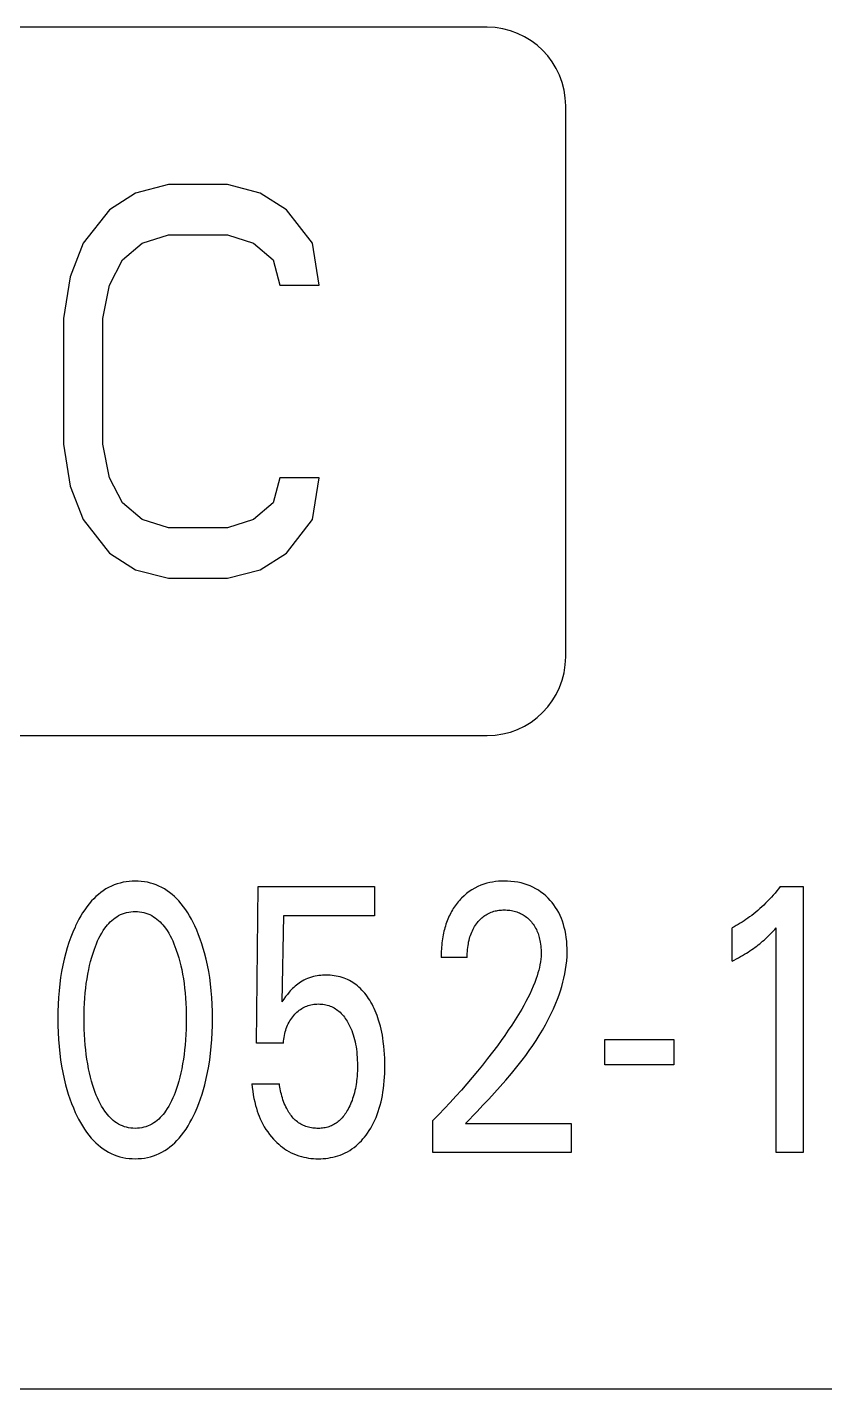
# Model space of a CAD drawing. Extents: x 0 to 420, y 0 to 297.
# Drawn here: x 188.23 to 193.29, y 186.17 to 194.82 of the extents above; entities that cross this region are included whole.
import ezdxf

# ---------------------------------------------------------------- set-up
doc = ezdxf.new("R2010")
doc.units = 0
doc.header["$LTSCALE"] = 23.1
doc.layers.add('10000_FRONT', color=7, linetype='CONTINUOUS')

msp = doc.modelspace()

# ---------------------------------------------------------------- linework, layer by layer
at = {"layer": '10000_FRONT', "color": 7, "linetype": 'CONTINUOUS'}
for p, q in [((191.1476, 194.8227), (183.6476, 194.8227)), ((191.6476, 190.8227), (191.6476, 194.3227)), ((188.9143, 193.7695), (188.7476, 193.6631)), ((189.1226, 193.8227), (188.9143, 193.7695)), ((189.4976, 193.8227), (189.1226, 193.8227)), ((189.7059, 193.7695), (189.4976, 193.8227)), ((189.8726, 193.6631), (189.7059, 193.7695)), ((188.7476, 193.6631), (188.5809, 193.4503)), ((190.0393, 193.4503), (189.8726, 193.6631)), ((188.9559, 193.4503), (189.1226, 193.5035)), ((189.1226, 193.5035), (189.4976, 193.5035)), ((189.4976, 193.5035), (189.6643, 193.4503)), ((188.5809, 193.4503), (188.4976, 193.2376)), ((188.8309, 193.3439), (188.9559, 193.4503)), ((189.6643, 193.4503), (189.7893, 193.3439)), ((190.0809, 193.1844), (190.0393, 193.4503)), ((188.7476, 193.1844), (188.8309, 193.3439)), ((189.7893, 193.3439), (189.8309, 193.1844)), ((188.4976, 193.2376), (188.4559, 192.9716)), ((188.7059, 192.9716), (188.7476, 193.1844)), ((189.8309, 193.1844), (190.0809, 193.1844)), ((188.4559, 192.9716), (188.4559, 192.1737)), ((188.7059, 192.1737), (188.7059, 192.9716)), ((188.4559, 192.1737), (188.4976, 191.9078)), ((188.7476, 191.961), (188.7059, 192.1737)), ((188.8309, 191.8014), (188.7476, 191.961)), ((189.8309, 191.961), (189.7893, 191.8014)), ((190.0809, 191.961), (189.8309, 191.961)), ((190.0393, 191.695), (190.0809, 191.961)), ((188.4976, 191.9078), (188.5809, 191.695)), ((188.9559, 191.695), (188.8309, 191.8014)), ((189.7893, 191.8014), (189.6643, 191.695)), ((188.5809, 191.695), (188.7476, 191.4822)), ((189.1226, 191.6418), (188.9559, 191.695)), ((189.6643, 191.695), (189.4976, 191.6418)), ((189.8726, 191.4822), (190.0393, 191.695)), ((189.4976, 191.6418), (189.1226, 191.6418)), ((188.7476, 191.4822), (188.9143, 191.3759)), ((189.7059, 191.3759), (189.8726, 191.4822)), ((188.9143, 191.3759), (189.1226, 191.3227)), ((189.4976, 191.3227), (189.7059, 191.3759)), ((189.1226, 191.3227), (189.4976, 191.3227)), ((183.6476, 190.3227), (191.1476, 190.3227)), ((188.7431, 189.3576), (188.7259, 189.3478)), ((188.7609, 189.3664), (188.7431, 189.3576)), ((188.7787, 189.3739), (188.7609, 189.3664)), ((188.7969, 189.3803), (188.7787, 189.3739)), ((188.8155, 189.3858), (188.7969, 189.3803)), ((188.8344, 189.3902), (188.8155, 189.3858)), ((188.8535, 189.3936), (188.8344, 189.3902)), ((188.8728, 189.396), (188.8535, 189.3936)), ((188.8923, 189.3975), (188.8728, 189.396)), ((188.9118, 189.398), (188.8923, 189.3975)), ((188.9313, 189.3975), (188.9118, 189.398)), ((188.9508, 189.3961), (188.9313, 189.3975)), ((188.9701, 189.3936), (188.9508, 189.3961)), ((188.9893, 189.3902), (188.9701, 189.3936)), ((189.0083, 189.3858), (188.9893, 189.3902)), ((189.0269, 189.3804), (189.0083, 189.3858)), ((189.0452, 189.3739), (189.0269, 189.3804)), ((189.0631, 189.3664), (189.0452, 189.3739)), ((189.0808, 189.3576), (189.0631, 189.3664)), ((189.098, 189.3478), (189.0808, 189.3576)), ((189.6825, 188.3691), (189.6934, 189.363)), ((189.6934, 189.363), (190.4316, 189.363)), ((190.4316, 189.363), (190.4316, 189.1775)), ((191.0697, 189.3538), (191.0518, 189.3434)), ((191.0883, 189.3631), (191.0697, 189.3538)), ((191.1073, 189.3713), (191.0883, 189.3631)), ((191.1268, 189.3784), (191.1073, 189.3713)), ((191.1467, 189.3843), (191.1268, 189.3784)), ((191.1647, 189.3886), (191.1467, 189.3843)), ((191.1829, 189.3921), (191.1647, 189.3886)), ((191.2012, 189.3947), (191.1829, 189.3921)), ((191.2196, 189.3965), (191.2012, 189.3947)), ((191.2381, 189.3976), (191.2196, 189.3965)), ((191.2566, 189.398), (191.2381, 189.3976)), ((191.2783, 189.3976), (191.2566, 189.398)), ((191.2999, 189.3962), (191.2783, 189.3976)), ((191.3214, 189.3939), (191.2999, 189.3962)), ((191.3428, 189.3904), (191.3214, 189.3939)), ((191.364, 189.3859), (191.3428, 189.3904)), ((191.3833, 189.3807), (191.364, 189.3859)), ((191.4024, 189.3745), (191.3833, 189.3807)), ((191.421, 189.3673), (191.4024, 189.3745)), ((191.4393, 189.359), (191.421, 189.3673)), ((191.457, 189.3498), (191.4393, 189.359)), ((191.4741, 189.3395), (191.457, 189.3498)), ((193.0006, 189.3492), (192.9895, 189.3355)), ((193.0115, 189.363), (193.0006, 189.3492)), ((193.0115, 189.363), (193.156, 189.363)), ((193.156, 189.363), (193.156, 187.6727)), ((188.6346, 189.2716), (188.6192, 189.2537)), ((188.6483, 189.286), (188.6346, 189.2716)), ((188.6626, 189.2999), (188.6483, 189.286)), ((188.6776, 189.313), (188.6626, 189.2999)), ((188.6931, 189.3255), (188.6776, 189.313)), ((188.7092, 189.3371), (188.6931, 189.3255)), ((188.7259, 189.3478), (188.7092, 189.3371)), ((189.1147, 189.3371), (189.098, 189.3478)), ((189.1308, 189.3255), (189.1147, 189.3371)), ((189.1464, 189.3131), (189.1308, 189.3255)), ((189.1613, 189.2999), (189.1464, 189.3131)), ((189.1756, 189.286), (189.1613, 189.2999)), ((189.1893, 189.2716), (189.1756, 189.286)), ((189.2046, 189.2538), (189.1893, 189.2716)), ((190.965, 189.267), (190.9583, 189.2587)), ((190.972, 189.2751), (190.965, 189.267)), ((190.9791, 189.2829), (190.972, 189.2751)), ((190.9864, 189.2905), (190.9791, 189.2829)), ((191.0016, 189.3051), (190.9864, 189.2905)), ((191.0176, 189.3189), (191.0016, 189.3051)), ((191.0343, 189.3316), (191.0176, 189.3189)), ((191.0518, 189.3434), (191.0343, 189.3316)), ((191.4905, 189.3284), (191.4741, 189.3395)), ((191.5063, 189.3162), (191.4905, 189.3284)), ((191.5214, 189.3033), (191.5063, 189.3162)), ((191.5359, 189.2895), (191.5214, 189.3033)), ((191.5489, 189.2757), (191.5359, 189.2895)), ((191.5613, 189.2613), (191.5489, 189.2757)), ((192.9305, 189.2699), (192.9181, 189.2574)), ((192.9428, 189.2826), (192.9305, 189.2699)), ((192.9548, 189.2956), (192.9428, 189.2826)), ((192.9666, 189.3087), (192.9548, 189.2956)), ((192.9781, 189.322), (192.9666, 189.3087)), ((192.9895, 189.3355), (192.9781, 189.322)), ((188.5658, 189.1763), (188.5543, 189.1557)), ((188.578, 189.1964), (188.5658, 189.1763)), ((188.591, 189.2161), (188.578, 189.1964)), ((188.6047, 189.2352), (188.591, 189.2161)), ((188.6192, 189.2537), (188.6047, 189.2352)), ((188.7946, 189.1719), (188.8058, 189.1786)), ((188.8058, 189.1786), (188.818, 189.1848)), ((188.818, 189.1848), (188.8307, 189.1901)), ((188.8307, 189.1901), (188.8437, 189.1947)), ((188.8437, 189.1947), (188.8569, 189.1985)), ((188.8569, 189.1985), (188.8704, 189.2014)), ((188.8704, 189.2014), (188.8841, 189.2035)), ((188.8841, 189.2035), (188.8979, 189.2048)), ((188.8979, 189.2048), (188.9118, 189.2052)), ((188.9118, 189.2052), (188.9256, 189.2048)), ((188.9256, 189.2048), (188.9394, 189.2035)), ((188.9394, 189.2035), (188.9531, 189.2014)), ((188.9531, 189.2014), (188.9666, 189.1985)), ((188.9666, 189.1985), (188.9799, 189.1947)), ((188.9799, 189.1947), (188.9928, 189.1901)), ((188.9928, 189.1901), (189.0055, 189.1848)), ((189.0055, 189.1848), (189.0177, 189.1786)), ((189.0177, 189.1786), (189.029, 189.1719)), ((189.2191, 189.2352), (189.2046, 189.2538)), ((189.2328, 189.2161), (189.2191, 189.2352)), ((189.2457, 189.1964), (189.2328, 189.2161)), ((189.2578, 189.1763), (189.2457, 189.1964)), ((189.2693, 189.1557), (189.2578, 189.1763)), ((189.8533, 189.1775), (189.8434, 188.6305)), ((190.4316, 189.1775), (189.8533, 189.1775)), ((190.9077, 189.1771), (190.903, 189.1666)), ((190.9124, 189.1867), (190.9077, 189.1771)), ((190.9173, 189.1962), (190.9124, 189.1867)), ((190.9225, 189.2055), (190.9173, 189.1962)), ((190.9279, 189.2147), (190.9225, 189.2055)), ((190.9335, 189.2238), (190.9279, 189.2147)), ((190.9394, 189.2328), (190.9335, 189.2238)), ((190.9454, 189.2416), (190.9394, 189.2328)), ((190.9517, 189.2502), (190.9454, 189.2416)), ((190.9583, 189.2587), (190.9517, 189.2502)), ((191.1273, 189.1742), (191.1339, 189.179)), ((191.1339, 189.179), (191.1415, 189.1839)), ((191.1415, 189.1839), (191.1493, 189.1885)), ((191.1493, 189.1885), (191.1572, 189.1927)), ((191.1572, 189.1927), (191.1654, 189.1965)), ((191.1654, 189.1965), (191.1737, 189.2)), ((191.1737, 189.2), (191.1821, 189.2031)), ((191.1821, 189.2031), (191.1907, 189.2059)), ((191.1907, 189.2059), (191.1988, 189.208)), ((191.1988, 189.208), (191.2069, 189.2099)), ((191.2069, 189.2099), (191.2151, 189.2114)), ((191.2151, 189.2114), (191.2233, 189.2127)), ((191.2233, 189.2127), (191.2316, 189.2136)), ((191.2316, 189.2136), (191.2399, 189.2143)), ((191.2399, 189.2143), (191.2483, 189.2147)), ((191.2483, 189.2147), (191.2566, 189.2148)), ((191.2566, 189.2148), (191.2659, 189.2147)), ((191.2659, 189.2147), (191.2752, 189.2143)), ((191.2752, 189.2143), (191.2844, 189.2136)), ((191.2844, 189.2136), (191.2936, 189.2125)), ((191.2936, 189.2125), (191.3028, 189.2111)), ((191.3028, 189.2111), (191.3119, 189.2093)), ((191.3119, 189.2093), (191.3209, 189.2072)), ((191.3209, 189.2072), (191.3292, 189.2049)), ((191.3292, 189.2049), (191.3374, 189.2023)), ((191.3374, 189.2023), (191.3454, 189.1993)), ((191.3454, 189.1993), (191.3534, 189.1961)), ((191.3534, 189.1961), (191.3612, 189.1925)), ((191.3612, 189.1925), (191.3688, 189.1886)), ((191.3688, 189.1886), (191.3763, 189.1843)), ((191.3763, 189.1843), (191.3836, 189.1797)), ((191.3836, 189.1797), (191.3907, 189.1748)), ((191.5729, 189.2462), (191.5613, 189.2613)), ((191.5838, 189.2306), (191.5729, 189.2462)), ((191.5939, 189.2145), (191.5838, 189.2306)), ((191.6031, 189.198), (191.5939, 189.2145)), ((191.612, 189.1798), (191.6031, 189.198)), ((191.62, 189.1613), (191.612, 189.1798)), ((192.8297, 189.1803), (192.8163, 189.1703)), ((192.8429, 189.1906), (192.8297, 189.1803)), ((192.8559, 189.2012), (192.8429, 189.1906)), ((192.8687, 189.212), (192.8559, 189.2012)), ((192.8814, 189.223), (192.8687, 189.212)), ((192.8938, 189.2343), (192.8814, 189.223)), ((192.906, 189.2457), (192.8938, 189.2343)), ((192.9181, 189.2574), (192.906, 189.2457)), ((188.5296, 189.1061), (188.5156, 189.0739)), ((188.5331, 189.1136), (188.5296, 189.1061)), ((188.5434, 189.1348), (188.5331, 189.1136)), ((188.5543, 189.1557), (188.5434, 189.1348)), ((188.7087, 189.0832), (188.7194, 189.0986)), ((188.7194, 189.0986), (188.7273, 189.1092)), ((188.7273, 189.1092), (188.7357, 189.1195)), ((188.7357, 189.1195), (188.7445, 189.1294)), ((188.7445, 189.1294), (188.7537, 189.1389)), ((188.7537, 189.1389), (188.7633, 189.148)), ((188.7633, 189.148), (188.7733, 189.1565)), ((188.7733, 189.1565), (188.7837, 189.1645)), ((188.7837, 189.1645), (188.7946, 189.1719)), ((189.029, 189.1719), (189.0398, 189.1645)), ((189.0398, 189.1645), (189.0502, 189.1565)), ((189.0502, 189.1565), (189.0603, 189.148)), ((189.0603, 189.148), (189.0698, 189.1389)), ((189.0698, 189.1389), (189.079, 189.1294)), ((189.079, 189.1294), (189.0878, 189.1195)), ((189.0878, 189.1195), (189.0962, 189.1092)), ((189.0962, 189.1092), (189.1041, 189.0986)), ((189.1041, 189.0986), (189.1148, 189.0832)), ((189.2801, 189.1348), (189.2693, 189.1557)), ((189.2904, 189.1136), (189.2801, 189.1348)), ((189.3029, 189.0857), (189.2904, 189.1136)), ((190.8768, 189.0904), (190.874, 189.0792)), ((190.8798, 189.1016), (190.8768, 189.0904)), ((190.883, 189.1126), (190.8798, 189.1016)), ((190.8865, 189.1236), (190.883, 189.1126)), ((190.8902, 189.1345), (190.8865, 189.1236)), ((190.8942, 189.1453), (190.8902, 189.1345)), ((190.8984, 189.156), (190.8942, 189.1453)), ((190.903, 189.1666), (190.8984, 189.156)), ((191.0546, 189.0829), (191.059, 189.0919)), ((191.059, 189.0919), (191.0638, 189.1008)), ((191.0638, 189.1008), (191.069, 189.1094)), ((191.069, 189.1094), (191.0744, 189.1179)), ((191.0744, 189.1179), (191.0802, 189.1261)), ((191.0802, 189.1261), (191.0863, 189.1341)), ((191.0863, 189.1341), (191.0915, 189.1405)), ((191.0915, 189.1405), (191.097, 189.1466)), ((191.097, 189.1466), (191.1026, 189.1526)), ((191.1026, 189.1526), (191.1085, 189.1583)), ((191.1085, 189.1583), (191.1145, 189.1639)), ((191.1145, 189.1639), (191.1208, 189.1691)), ((191.1208, 189.1691), (191.1273, 189.1742)), ((191.3907, 189.1748), (191.3976, 189.1696)), ((191.3976, 189.1696), (191.4043, 189.1641)), ((191.4043, 189.1641), (191.4107, 189.1584)), ((191.4107, 189.1584), (191.4169, 189.1524)), ((191.4169, 189.1524), (191.4229, 189.1462)), ((191.4229, 189.1462), (191.4293, 189.1389)), ((191.4293, 189.1389), (191.4354, 189.1314)), ((191.4354, 189.1314), (191.4412, 189.1236)), ((191.4412, 189.1236), (191.4467, 189.1156)), ((191.4467, 189.1156), (191.4518, 189.1074)), ((191.4518, 189.1074), (191.4566, 189.0989)), ((191.4566, 189.0989), (191.4611, 189.0903)), ((191.4611, 189.0903), (191.4649, 189.082)), ((191.6271, 189.1424), (191.62, 189.1613)), ((191.6334, 189.1231), (191.6271, 189.1424)), ((191.6388, 189.1036), (191.6334, 189.1231)), ((191.6435, 189.0839), (191.6388, 189.1036)), ((192.7188, 189.1083), (192.706, 189.1016)), ((192.706, 188.8895), (192.706, 189.1016)), ((192.7315, 189.1153), (192.7188, 189.1083)), ((192.744, 189.1225), (192.7315, 189.1153)), ((192.7564, 189.13), (192.744, 189.1225)), ((192.7686, 189.1376), (192.7564, 189.13)), ((192.7808, 189.1455), (192.7686, 189.1376)), ((192.7927, 189.1535), (192.7808, 189.1455)), ((192.8046, 189.1618), (192.7927, 189.1535)), ((192.8163, 189.1703), (192.8046, 189.1618)), ((192.9671, 189.0807), (192.9762, 189.0905)), ((192.9762, 189.0905), (192.9852, 189.1004)), ((192.9852, 187.6727), (192.9852, 189.1004)), ((188.4908, 189.0083), (188.4801, 188.9749)), ((188.5027, 189.0413), (188.4908, 189.0083)), ((188.5156, 189.0739), (188.5027, 189.0413)), ((188.6658, 189.0003), (188.6732, 189.0175)), ((188.6732, 189.0175), (188.6811, 189.0344)), ((188.6811, 189.0344), (188.6897, 189.051)), ((188.6897, 189.051), (188.6988, 189.0673)), ((188.6988, 189.0673), (188.7087, 189.0832)), ((189.1148, 189.0832), (189.1247, 189.0673)), ((189.1247, 189.0673), (189.1339, 189.051)), ((189.1339, 189.051), (189.1424, 189.0344)), ((189.1424, 189.0344), (189.1503, 189.0175)), ((189.1503, 189.0175), (189.1577, 189.0003)), ((189.3146, 189.0573), (189.3029, 189.0857)), ((189.3255, 189.0287), (189.3146, 189.0573)), ((189.3355, 188.9998), (189.3255, 189.0287)), ((190.8613, 189.0047), (190.8599, 188.9917)), ((190.8629, 189.0177), (190.8613, 189.0047)), ((190.8647, 189.0307), (190.8629, 189.0177)), ((190.8668, 189.0437), (190.8647, 189.0307)), ((190.8692, 189.0566), (190.8668, 189.0437)), ((190.8715, 189.0679), (190.8692, 189.0566)), ((190.874, 189.0792), (190.8715, 189.0679)), ((191.0289, 189.0002), (191.031, 189.011)), ((191.031, 189.011), (191.0333, 189.0217)), ((191.0333, 189.0217), (191.0361, 189.0324)), ((191.0361, 189.0324), (191.0391, 189.0429)), ((191.0391, 189.0429), (191.0425, 189.0533)), ((191.0425, 189.0533), (191.0463, 189.0636)), ((191.0463, 189.0636), (191.0504, 189.0737)), ((191.0504, 189.0737), (191.0546, 189.0829)), ((191.4649, 189.082), (191.4685, 189.0736)), ((191.4685, 189.0736), (191.4717, 189.065)), ((191.4717, 189.065), (191.4747, 189.0564)), ((191.4747, 189.0564), (191.4774, 189.0476)), ((191.4774, 189.0476), (191.4798, 189.0387)), ((191.4798, 189.0387), (191.482, 189.0298)), ((191.482, 189.0298), (191.4839, 189.0209)), ((191.4839, 189.0209), (191.4862, 189.0091)), ((191.4862, 189.0091), (191.488, 188.9973)), ((191.6479, 189.0614), (191.6435, 189.0839)), ((191.6514, 189.0388), (191.6479, 189.0614)), ((191.654, 189.016), (191.6514, 189.0388)), ((191.6558, 188.9932), (191.654, 189.016)), ((192.8807, 188.9999), (192.89, 189.0075)), ((192.89, 189.0075), (192.8993, 189.0153)), ((192.8993, 189.0153), (192.9084, 189.0233)), ((192.9084, 189.0233), (192.9165, 189.0305)), ((192.9165, 189.0305), (192.9244, 189.0378)), ((192.9244, 189.0378), (192.9322, 189.0452)), ((192.9322, 189.0452), (192.9409, 189.0537)), ((192.9409, 189.0537), (192.9494, 189.0622)), ((192.9494, 189.0622), (192.9578, 189.0709)), ((192.9578, 189.0709), (192.9671, 189.0807)), ((188.4704, 188.9412), (188.4605, 188.9025)), ((188.4801, 188.9749), (188.4704, 188.9412)), ((188.6358, 188.914), (188.6437, 188.9398)), ((188.6437, 188.9398), (188.6524, 188.9654)), ((188.6524, 188.9654), (188.6589, 188.983)), ((188.6589, 188.983), (188.6658, 189.0003)), ((189.1577, 189.0003), (189.1646, 188.983)), ((189.1646, 188.983), (189.1711, 188.9654)), ((189.1711, 188.9654), (189.1732, 188.9596)), ((189.1732, 188.9596), (189.1813, 188.9351)), ((189.1813, 188.9351), (189.1887, 188.9104)), ((189.3447, 188.9706), (189.3355, 188.9998)), ((189.3531, 188.9412), (189.3447, 188.9706)), ((189.363, 188.9025), (189.3531, 188.9412)), ((190.8564, 188.9266), (190.8563, 188.9136)), ((190.8567, 188.9395), (190.8564, 188.9266)), ((190.8572, 188.9525), (190.8567, 188.9395)), ((190.8579, 188.9656), (190.8572, 188.9525)), ((190.8588, 188.9786), (190.8579, 188.9656)), ((190.8599, 188.9917), (190.8588, 188.9786)), ((191.0217, 188.9136), (191.0218, 188.926)), ((191.0218, 188.926), (191.0222, 188.9383)), ((191.0222, 188.9383), (191.0229, 188.9507)), ((191.0229, 188.9507), (191.0239, 188.9632)), ((191.0239, 188.9632), (191.0252, 188.9756)), ((191.0252, 188.9756), (191.0269, 188.9879)), ((191.0269, 188.9879), (191.0289, 189.0002)), ((191.488, 188.9973), (191.4895, 188.9854)), ((191.4908, 188.9199), (191.4893, 188.9021)), ((191.4895, 188.9854), (191.4906, 188.9735)), ((191.4906, 188.9735), (191.4913, 188.9616)), ((191.4916, 188.9377), (191.4908, 188.9199)), ((191.4913, 188.9616), (191.4916, 188.9497)), ((191.4916, 188.9497), (191.4916, 188.9377)), ((191.6541, 188.892), (191.6561, 188.9197)), ((191.6568, 188.9703), (191.6558, 188.9932)), ((191.6561, 188.9197), (191.6569, 188.9474)), ((191.6569, 188.9474), (191.6568, 188.9703)), ((192.7455, 188.9108), (192.7585, 188.9182)), ((192.7585, 188.9182), (192.7715, 188.9257)), ((192.7715, 188.9257), (192.7843, 188.9333)), ((192.7843, 188.9333), (192.7958, 188.9404)), ((192.7958, 188.9404), (192.8073, 188.9475)), ((192.8073, 188.9475), (192.8186, 188.9549)), ((192.8186, 188.9549), (192.8298, 188.9624)), ((192.8298, 188.9624), (192.8409, 188.97)), ((192.8409, 188.97), (192.8518, 188.9779)), ((192.8518, 188.9779), (192.8615, 188.9851)), ((192.8615, 188.9851), (192.8712, 188.9924)), ((192.8712, 188.9924), (192.8807, 188.9999)), ((188.4519, 188.8635), (188.4444, 188.8243)), ((188.4605, 188.9025), (188.4519, 188.8635)), ((188.6106, 188.8062), (188.6163, 188.8355)), ((188.6163, 188.8355), (188.6221, 188.8618)), ((188.6221, 188.8618), (188.6286, 188.888)), ((188.6286, 188.888), (188.6358, 188.914)), ((189.1887, 188.9104), (189.1955, 188.8856)), ((189.1955, 188.8856), (189.2017, 188.8606)), ((189.2017, 188.8606), (189.2072, 188.8355)), ((189.2072, 188.8355), (189.213, 188.8062)), ((189.3716, 188.8635), (189.363, 188.9025)), ((189.3791, 188.8243), (189.3716, 188.8635)), ((191.0217, 188.9136), (190.8563, 188.9136)), ((191.4762, 188.8316), (191.4715, 188.8143)), ((191.4804, 188.8491), (191.4762, 188.8316)), ((191.484, 188.8667), (191.4804, 188.8491)), ((191.487, 188.8844), (191.484, 188.8667)), ((191.4893, 188.9021), (191.487, 188.8844)), ((191.6423, 188.8095), (191.6472, 188.8369)), ((191.6472, 188.8369), (191.6512, 188.8644)), ((191.6512, 188.8644), (191.6541, 188.892)), ((192.706, 188.8895), (192.7192, 188.8965)), ((192.7192, 188.8965), (192.7324, 188.9036)), ((192.7324, 188.9036), (192.7455, 188.9108)), ((188.4327, 188.7452), (188.4281, 188.7015)), ((188.438, 188.7848), (188.4327, 188.7452)), ((188.4444, 188.8243), (188.438, 188.7848)), ((188.5976, 188.7177), (188.6013, 188.7473)), ((188.6013, 188.7473), (188.6056, 188.7768)), ((188.6056, 188.7768), (188.6106, 188.8062)), ((189.213, 188.8062), (189.2179, 188.7768)), ((189.2179, 188.7768), (189.2222, 188.7473)), ((189.2222, 188.7473), (189.2259, 188.7177)), ((189.3855, 188.7848), (189.3791, 188.8243)), ((189.3908, 188.7452), (189.3855, 188.7848)), ((189.3954, 188.7015), (189.3908, 188.7452)), ((189.9448, 188.744), (189.936, 188.7372)), ((189.9539, 188.7505), (189.9448, 188.744)), ((189.9632, 188.7566), (189.9539, 188.7505)), ((189.9728, 188.7624), (189.9632, 188.7566)), ((189.9842, 188.7685), (189.9728, 188.7624)), ((189.9958, 188.774), (189.9842, 188.7685)), ((190.0077, 188.7791), (189.9958, 188.774)), ((190.0198, 188.7836), (190.0077, 188.7791)), ((190.0321, 188.7875), (190.0198, 188.7836)), ((190.0445, 188.7909), (190.0321, 188.7875)), ((190.056, 188.7935), (190.0445, 188.7909)), ((190.0675, 188.7957), (190.056, 188.7935)), ((190.0792, 188.7974), (190.0675, 188.7957)), ((190.0909, 188.7987), (190.0792, 188.7974)), ((190.1026, 188.7997), (190.0909, 188.7987)), ((190.1144, 188.8002), (190.1026, 188.7997)), ((190.1262, 188.8004), (190.1144, 188.8002)), ((190.139, 188.8002), (190.1262, 188.8004)), ((190.1518, 188.7995), (190.139, 188.8002)), ((190.1646, 188.7984), (190.1518, 188.7995)), ((190.1773, 188.7968), (190.1646, 188.7984)), ((190.1899, 188.7947), (190.1773, 188.7968)), ((190.2024, 188.7922), (190.1899, 188.7947)), ((190.2148, 188.7891), (190.2024, 188.7922)), ((190.2271, 188.7855), (190.2148, 188.7891)), ((190.2392, 188.7814), (190.2271, 188.7855)), ((190.2506, 188.7769), (190.2392, 188.7814)), ((190.2618, 188.7719), (190.2506, 188.7769)), ((190.2728, 188.7664), (190.2618, 188.7719)), ((190.2836, 188.7604), (190.2728, 188.7664)), ((190.2942, 188.754), (190.2836, 188.7604)), ((190.3044, 188.7472), (190.2942, 188.754)), ((190.3144, 188.74), (190.3044, 188.7472)), ((191.4514, 188.7545), (191.4413, 188.7294)), ((191.4606, 188.78), (191.4514, 188.7545)), ((191.4663, 188.7971), (191.4606, 188.78)), ((191.4715, 188.8143), (191.4663, 188.7971)), ((191.6223, 188.7282), (191.6298, 188.7551)), ((191.6298, 188.7551), (191.6364, 188.7822)), ((191.6364, 188.7822), (191.6423, 188.8095)), ((188.4245, 188.6576), (188.4221, 188.6137)), ((188.4281, 188.7015), (188.4245, 188.6576)), ((188.5919, 188.6552), (188.5946, 188.6881)), ((188.5946, 188.6881), (188.5976, 188.7177)), ((189.2259, 188.7177), (189.2289, 188.6881)), ((189.2289, 188.6881), (189.2316, 188.6552)), ((189.399, 188.6576), (189.3954, 188.7015)), ((189.4014, 188.6137), (189.399, 188.6576)), ((189.8678, 188.664), (189.8554, 188.6473)), ((189.8789, 188.6782), (189.8678, 188.664)), ((189.8904, 188.6921), (189.8789, 188.6782)), ((189.8971, 188.6998), (189.8904, 188.6921)), ((189.904, 188.7074), (189.8971, 188.6998)), ((189.9112, 188.7148), (189.904, 188.7074)), ((189.9191, 188.7226), (189.9112, 188.7148)), ((189.9274, 188.7301), (189.9191, 188.7226)), ((189.936, 188.7372), (189.9274, 188.7301)), ((190.3241, 188.7323), (190.3144, 188.74)), ((190.3334, 188.7243), (190.3241, 188.7323)), ((190.3434, 188.7151), (190.3334, 188.7243)), ((190.3529, 188.7055), (190.3434, 188.7151)), ((190.362, 188.6955), (190.3529, 188.7055)), ((190.3708, 188.6852), (190.362, 188.6955)), ((190.3791, 188.6745), (190.3708, 188.6852)), ((190.3871, 188.6636), (190.3791, 188.6745)), ((190.3948, 188.6524), (190.3871, 188.6636)), ((191.419, 188.6801), (191.407, 188.6559)), ((191.4305, 188.7046), (191.419, 188.6801)), ((191.4413, 188.7294), (191.4305, 188.7046)), ((191.5955, 188.6488), (191.6051, 188.6751)), ((191.6051, 188.6751), (191.614, 188.7015)), ((191.614, 188.7015), (191.6223, 188.7282)), ((188.4221, 188.6137), (188.4207, 188.5697)), ((188.5876, 188.5563), (188.5885, 188.5893)), ((188.5885, 188.5893), (188.5899, 188.6222)), ((188.5899, 188.6222), (188.5919, 188.6552)), ((189.2316, 188.6552), (189.2336, 188.6222)), ((189.2336, 188.6222), (189.2351, 188.5893)), ((189.2351, 188.5893), (189.2359, 188.5563)), ((189.4028, 188.5697), (189.4014, 188.6137)), ((189.8554, 188.6473), (189.8434, 188.6305)), ((189.94, 188.5655), (189.9471, 188.5717)), ((189.9471, 188.5717), (189.9545, 188.5776)), ((189.9545, 188.5776), (189.9621, 188.5832)), ((189.9621, 188.5832), (189.97, 188.5883)), ((189.97, 188.5883), (189.9778, 188.5929)), ((189.9778, 188.5929), (189.9858, 188.5971)), ((189.9858, 188.5971), (189.9941, 188.601)), ((189.9941, 188.601), (190.0025, 188.6044)), ((190.0025, 188.6044), (190.011, 188.6074)), ((190.011, 188.6074), (190.0197, 188.61)), ((190.0197, 188.61), (190.0288, 188.6123)), ((190.0288, 188.6123), (190.0381, 188.6141)), ((190.0381, 188.6141), (190.0474, 188.6155)), ((190.0474, 188.6155), (190.0567, 188.6165)), ((190.0567, 188.6165), (190.0662, 188.6171)), ((190.0662, 188.6171), (190.0756, 188.6172)), ((190.0756, 188.6172), (190.0852, 188.6171)), ((190.0852, 188.6171), (190.0948, 188.6165)), ((190.0948, 188.6165), (190.1043, 188.6155)), ((190.1043, 188.6155), (190.1138, 188.6141)), ((190.1138, 188.6141), (190.1232, 188.6123)), ((190.1232, 188.6123), (190.1325, 188.61)), ((190.1325, 188.61), (190.1417, 188.6073)), ((190.1417, 188.6073), (190.1507, 188.6041)), ((190.1507, 188.6041), (190.1593, 188.6006)), ((190.1593, 188.6006), (190.1677, 188.5966)), ((190.1677, 188.5966), (190.1759, 188.5922)), ((190.1759, 188.5922), (190.1839, 188.5874)), ((190.1839, 188.5874), (190.1917, 188.5823)), ((190.1917, 188.5823), (190.1992, 188.5768)), ((190.1992, 188.5768), (190.2064, 188.5709)), ((190.2064, 188.5709), (190.2134, 188.5648)), ((190.4021, 188.6409), (190.3948, 188.6524)), ((190.409, 188.6293), (190.4021, 188.6409)), ((190.4167, 188.6157), (190.409, 188.6293)), ((190.4239, 188.6018), (190.4167, 188.6157)), ((190.4306, 188.5878), (190.4239, 188.6018)), ((190.437, 188.5735), (190.4306, 188.5878)), ((190.443, 188.5591), (190.437, 188.5735)), ((191.3679, 188.5848), (191.3475, 188.5505)), ((191.3813, 188.6083), (191.3679, 188.5848)), ((191.3944, 188.632), (191.3813, 188.6083)), ((191.407, 188.6559), (191.3944, 188.632)), ((191.554, 188.5525), (191.5701, 188.5874)), ((191.5701, 188.5874), (191.5852, 188.6229)), ((191.5852, 188.6229), (191.5955, 188.6488)), ((188.4207, 188.5697), (188.4202, 188.5257)), ((188.4202, 188.5257), (188.4206, 188.4809)), ((188.5874, 188.5233), (188.5876, 188.5563)), ((188.5876, 188.4898), (188.5874, 188.5233)), ((188.5884, 188.4563), (188.5876, 188.4898)), ((189.2359, 188.4898), (189.2351, 188.4563)), ((189.2359, 188.5563), (189.2362, 188.5233)), ((189.2362, 188.5233), (189.2359, 188.4898)), ((189.4033, 188.5257), (189.4028, 188.5697)), ((189.4029, 188.481), (189.4033, 188.5257)), ((189.8801, 188.4822), (189.8848, 188.4921)), ((189.8848, 188.4921), (189.8899, 188.5019)), ((189.8899, 188.5019), (189.8951, 188.5108)), ((189.8951, 188.5108), (189.9007, 188.5196)), ((189.9007, 188.5196), (189.9066, 188.5281)), ((189.9066, 188.5281), (189.9129, 188.5364)), ((189.9129, 188.5364), (189.9195, 188.5444)), ((189.9195, 188.5444), (189.9265, 188.5522)), ((189.9265, 188.5522), (189.9331, 188.559)), ((189.9331, 188.559), (189.94, 188.5655)), ((190.2134, 188.5648), (190.2208, 188.5575)), ((190.2208, 188.5575), (190.2278, 188.55)), ((190.2278, 188.55), (190.2346, 188.5421)), ((190.2346, 188.5421), (190.241, 188.534)), ((190.241, 188.534), (190.247, 188.5256)), ((190.247, 188.5256), (190.2528, 188.5169)), ((190.2528, 188.5169), (190.2583, 188.5081)), ((190.2583, 188.5081), (190.2636, 188.4992)), ((190.2636, 188.4992), (190.2703, 188.4867)), ((190.2703, 188.4867), (190.2766, 188.4741)), ((190.4486, 188.5446), (190.443, 188.5591)), ((190.4538, 188.5299), (190.4486, 188.5446)), ((190.4587, 188.5151), (190.4538, 188.5299)), ((190.4645, 188.4961), (190.4587, 188.5151)), ((190.4697, 188.477), (190.4645, 188.4961)), ((191.3264, 188.5166), (191.3047, 188.4831)), ((191.3475, 188.5505), (191.3264, 188.5166)), ((191.4998, 188.4508), (191.5188, 188.4842)), ((191.5188, 188.4842), (191.5368, 188.5181)), ((191.5368, 188.5181), (191.554, 188.5525)), ((188.4206, 188.4809), (188.422, 188.4362)), ((188.422, 188.4362), (188.4244, 188.3915)), ((188.5898, 188.4229), (188.5884, 188.4563)), ((188.5918, 188.3894), (188.5898, 188.4229)), ((189.2337, 188.4229), (189.2317, 188.3894)), ((189.2351, 188.4563), (189.2337, 188.4229)), ((189.3991, 188.3918), (189.4015, 188.4364)), ((189.4015, 188.4364), (189.4029, 188.481)), ((189.8559, 188.3931), (189.8577, 188.4051)), ((189.8577, 188.4051), (189.8599, 188.4171)), ((189.8599, 188.4171), (189.8625, 188.429)), ((189.8625, 188.429), (189.8655, 188.4408)), ((189.8655, 188.4408), (189.8686, 188.4514)), ((189.8686, 188.4514), (189.872, 188.4618)), ((189.872, 188.4618), (189.8759, 188.4721)), ((189.8759, 188.4721), (189.8801, 188.4822)), ((190.2766, 188.4741), (190.2824, 188.4612)), ((190.2824, 188.4612), (190.2877, 188.4482)), ((190.2877, 188.4482), (190.2927, 188.435)), ((190.2927, 188.435), (190.2972, 188.4217)), ((190.2972, 188.4217), (190.3017, 188.4068)), ((190.3017, 188.4068), (190.3057, 188.3917)), ((190.4744, 188.4578), (190.4697, 188.477)), ((190.4786, 188.4384), (190.4744, 188.4578)), ((190.4824, 188.4189), (190.4786, 188.4384)), ((190.4857, 188.3994), (190.4824, 188.4189)), ((190.4886, 188.3798), (190.4857, 188.3994)), ((191.2599, 188.417), (191.2368, 188.3845)), ((191.2826, 188.4499), (191.2599, 188.417)), ((191.3047, 188.4831), (191.2826, 188.4499)), ((191.4594, 188.3854), (191.48, 188.4179)), ((191.48, 188.4179), (191.4998, 188.4508)), ((188.4244, 188.3915), (188.4279, 188.3469)), ((188.4279, 188.3469), (188.4325, 188.3024)), ((188.5945, 188.3561), (188.5918, 188.3894)), ((188.5975, 188.3259), (188.5945, 188.3561)), ((188.6011, 188.2959), (188.5975, 188.3259)), ((189.226, 188.3259), (189.2224, 188.2959)), ((189.229, 188.3561), (189.226, 188.3259)), ((189.2317, 188.3894), (189.229, 188.3561)), ((189.391, 188.3029), (189.3956, 188.3473)), ((189.3956, 188.3473), (189.3991, 188.3918)), ((189.8533, 188.3691), (189.6825, 188.3691)), ((189.8533, 188.3691), (189.8544, 188.3811)), ((189.8544, 188.3811), (189.8559, 188.3931)), ((190.3057, 188.3917), (190.3093, 188.3765)), ((190.3093, 188.3765), (190.3124, 188.3613)), ((190.3124, 188.3613), (190.3151, 188.3459)), ((190.3151, 188.3459), (190.3174, 188.3305)), ((190.3174, 188.3305), (190.3195, 188.3131)), ((190.3195, 188.3131), (190.3212, 188.2957)), ((190.4906, 188.3642), (190.4886, 188.3798)), ((190.4923, 188.3486), (190.4906, 188.3642)), ((190.4947, 188.3236), (190.4923, 188.3486)), ((190.4964, 188.2986), (190.4947, 188.3236)), ((191.1824, 188.3109), (191.151, 188.27)), ((191.2133, 188.3522), (191.1824, 188.3109)), ((191.2368, 188.3845), (191.2133, 188.3522)), ((191.3934, 188.2906), (191.4161, 188.3218)), ((191.4161, 188.3218), (191.4381, 188.3534)), ((191.4381, 188.3534), (191.4594, 188.3854)), ((191.8964, 188.2317), (191.8964, 188.3919)), ((191.8964, 188.3919), (192.3355, 188.3919)), ((192.3355, 188.3919), (192.3355, 188.2317)), ((188.4325, 188.3024), (188.4378, 188.2622)), ((188.4378, 188.2622), (188.444, 188.2221)), ((188.6053, 188.2659), (188.6011, 188.2959)), ((188.6102, 188.236), (188.6053, 188.2659)), ((188.6159, 188.2063), (188.6102, 188.236)), ((189.2133, 188.236), (189.2076, 188.2063)), ((189.2182, 188.2659), (189.2133, 188.236)), ((189.2224, 188.2959), (189.2182, 188.2659)), ((189.3795, 188.2226), (189.3857, 188.2627)), ((189.3857, 188.2627), (189.391, 188.3029)), ((190.3212, 188.2957), (190.3225, 188.2782)), ((190.3225, 188.2782), (190.3234, 188.2607)), ((190.3234, 188.2607), (190.3239, 188.2432)), ((190.3239, 188.2432), (190.3241, 188.2257)), ((190.3241, 188.2257), (190.324, 188.2087)), ((190.4976, 188.2735), (190.4964, 188.2986)), ((190.4983, 188.2484), (190.4976, 188.2735)), ((190.4985, 188.2233), (190.4983, 188.2484)), ((191.1191, 188.2296), (191.0867, 188.1895)), ((191.151, 188.27), (191.1191, 188.2296)), ((191.3367, 188.2172), (191.3702, 188.2598)), ((191.3702, 188.2598), (191.3934, 188.2906)), ((192.3355, 188.2317), (191.8964, 188.2317)), ((188.444, 188.2221), (188.4514, 188.1822)), ((188.4514, 188.1822), (188.4599, 188.1425)), ((188.4599, 188.1425), (188.4696, 188.1032)), ((188.6216, 188.1794), (188.6159, 188.2063)), ((188.628, 188.1528), (188.6216, 188.1794)), ((188.6351, 188.1263), (188.628, 188.1528)), ((189.1955, 188.1528), (189.1884, 188.1263)), ((189.2019, 188.1794), (189.1955, 188.1528)), ((189.2076, 188.2063), (189.2019, 188.1794)), ((189.3539, 188.1037), (189.3636, 188.1431)), ((189.3636, 188.1431), (189.3721, 188.1827)), ((189.3721, 188.1827), (189.3795, 188.2226)), ((190.32, 188.141), (190.3188, 188.1304)), ((190.3215, 188.1579), (190.32, 188.141)), ((190.3227, 188.1748), (190.3215, 188.1579)), ((190.3235, 188.1918), (190.3227, 188.1748)), ((190.324, 188.2087), (190.3235, 188.1918)), ((190.4947, 188.128), (190.4964, 188.1518)), ((190.4964, 188.1518), (190.4976, 188.1756)), ((190.4976, 188.1756), (190.4983, 188.1994)), ((190.4983, 188.1994), (190.4985, 188.2233)), ((191.0533, 188.1493), (191.0194, 188.1094)), ((191.0867, 188.1895), (191.0533, 188.1493)), ((191.2672, 188.134), (191.3023, 188.1753)), ((191.3023, 188.1753), (191.3367, 188.2172)), ((188.4696, 188.1032), (188.4779, 188.0734)), ((188.4779, 188.0734), (188.4869, 188.0438)), ((188.6429, 188.1), (188.6351, 188.1263)), ((188.6515, 188.0739), (188.6429, 188.1)), ((188.658, 188.0559), (188.6515, 188.0739)), ((188.6648, 188.038), (188.658, 188.0559)), ((189.1655, 188.0559), (189.1587, 188.038)), ((189.172, 188.0739), (189.1655, 188.0559)), ((189.1806, 188.1), (189.172, 188.0739)), ((189.1884, 188.1263), (189.1806, 188.1)), ((189.3366, 188.0441), (189.3456, 188.0738)), ((189.3456, 188.0738), (189.3539, 188.1037)), ((189.6536, 188.11), (189.6558, 188.0869)), ((189.6536, 188.11), (189.828, 188.11)), ((189.6558, 188.0869), (189.6586, 188.0637)), ((189.6586, 188.0637), (189.6621, 188.0406)), ((189.8294, 188.0994), (189.828, 188.11)), ((189.8311, 188.0885), (189.8294, 188.0994)), ((189.833, 188.0774), (189.8311, 188.0885)), ((189.8352, 188.0662), (189.833, 188.0774)), ((189.8377, 188.0548), (189.8352, 188.0662)), ((189.8406, 188.0434), (189.8377, 188.0548)), ((190.3049, 188.0536), (190.3014, 188.0405)), ((190.308, 188.0667), (190.3049, 188.0536)), ((190.3108, 188.0799), (190.308, 188.0667)), ((190.3133, 188.0932), (190.3108, 188.0799)), ((190.3155, 188.1065), (190.3133, 188.0932)), ((190.3175, 188.1199), (190.3155, 188.1065)), ((190.3188, 188.1304), (190.3175, 188.1199)), ((190.4827, 188.0363), (190.4863, 188.057)), ((190.4863, 188.057), (190.4897, 188.0806)), ((190.4897, 188.0806), (190.4925, 188.1043)), ((190.4925, 188.1043), (190.4947, 188.128)), ((190.985, 188.07), (190.9502, 188.0309)), ((191.0194, 188.1094), (190.985, 188.07)), ((191.1586, 188.0133), (191.1952, 188.053)), ((191.1952, 188.053), (191.2314, 188.0932)), ((191.2314, 188.0932), (191.2672, 188.134)), ((188.4869, 188.0438), (188.4968, 188.0144)), ((188.4968, 188.0144), (188.5074, 187.9853)), ((188.5074, 187.9853), (188.5189, 187.9565)), ((188.6722, 188.0203), (188.6648, 188.038)), ((188.6802, 188.0029), (188.6722, 188.0203)), ((188.6887, 187.9858), (188.6802, 188.0029)), ((188.6979, 187.969), (188.6887, 187.9858)), ((188.7079, 187.9526), (188.6979, 187.969)), ((189.1256, 187.969), (189.1156, 187.9526)), ((189.1348, 187.9858), (189.1256, 187.969)), ((189.1433, 188.0029), (189.1348, 187.9858)), ((189.1513, 188.0203), (189.1433, 188.0029)), ((189.1587, 188.038), (189.1513, 188.0203)), ((189.3046, 187.9566), (189.3161, 187.9855)), ((189.3161, 187.9855), (189.3267, 188.0147)), ((189.3267, 188.0147), (189.3366, 188.0441)), ((189.6621, 188.0406), (189.6663, 188.0175)), ((189.6663, 188.0175), (189.6712, 187.9946)), ((189.6712, 187.9946), (189.6769, 187.9719)), ((189.6769, 187.9719), (189.6819, 187.9545)), ((189.8437, 188.0319), (189.8406, 188.0434)), ((189.8471, 188.0203), (189.8437, 188.0319)), ((189.8509, 188.0088), (189.8471, 188.0203)), ((189.855, 187.9973), (189.8509, 188.0088)), ((189.8594, 187.986), (189.855, 187.9973)), ((189.8642, 187.9747), (189.8594, 187.986)), ((189.8693, 187.9636), (189.8642, 187.9747)), ((190.2756, 187.9705), (190.2702, 187.9594)), ((190.2806, 187.9816), (190.2756, 187.9705)), ((190.2853, 187.9929), (190.2806, 187.9816)), ((190.2897, 188.0044), (190.2853, 187.9929)), ((190.2938, 188.0159), (190.2897, 188.0044)), ((190.2976, 188.0276), (190.2938, 188.0159)), ((190.3014, 188.0405), (190.2976, 188.0276)), ((190.463, 187.9546), (190.4688, 187.9748)), ((190.4688, 187.9748), (190.474, 187.9952)), ((190.474, 187.9952), (190.4786, 188.0157)), ((190.4786, 188.0157), (190.4827, 188.0363)), ((190.9143, 187.9916), (190.878, 187.9527)), ((190.9502, 188.0309), (190.9143, 187.9916)), ((191.085, 187.9351), (191.1219, 187.974)), ((191.1219, 187.974), (191.1586, 188.0133)), ((188.5189, 187.9565), (188.5313, 187.9281)), ((188.5313, 187.9281), (188.5416, 187.9062)), ((188.5416, 187.9062), (188.5524, 187.8847)), ((188.5524, 187.8847), (188.5639, 187.8634)), ((188.7186, 187.9367), (188.7079, 187.9526)), ((188.7265, 187.9258), (188.7186, 187.9367)), ((188.7349, 187.9153), (188.7265, 187.9258)), ((188.7437, 187.9051), (188.7349, 187.9153)), ((188.7528, 187.8953), (188.7437, 187.9051)), ((188.7625, 187.8859), (188.7528, 187.8953)), ((188.7725, 187.8771), (188.7625, 187.8859)), ((189.061, 187.8859), (189.051, 187.8771)), ((189.0707, 187.8953), (189.061, 187.8859)), ((189.0799, 187.9051), (189.0707, 187.8953)), ((189.0886, 187.9153), (189.0799, 187.9051)), ((189.097, 187.9258), (189.0886, 187.9153)), ((189.1049, 187.9367), (189.097, 187.9258)), ((189.1156, 187.9526), (189.1049, 187.9367)), ((189.2597, 187.8634), (189.2712, 187.8847)), ((189.2712, 187.8847), (189.282, 187.9062)), ((189.282, 187.9062), (189.2922, 187.9281)), ((189.2922, 187.9281), (189.3046, 187.9566)), ((189.6819, 187.9545), (189.6873, 187.9373)), ((189.6873, 187.9373), (189.6933, 187.9203)), ((189.6933, 187.9203), (189.6998, 187.9035)), ((189.6998, 187.9035), (189.7069, 187.8869)), ((189.7069, 187.8869), (189.7145, 187.8706)), ((189.8748, 187.9527), (189.8693, 187.9636)), ((189.8792, 187.9446), (189.8748, 187.9527)), ((189.8839, 187.9365), (189.8792, 187.9446)), ((189.8887, 187.9287), (189.8839, 187.9365)), ((189.8938, 187.9211), (189.8887, 187.9287)), ((189.8991, 187.9136), (189.8938, 187.9211)), ((189.9046, 187.9064), (189.8991, 187.9136)), ((189.9104, 187.8994), (189.9046, 187.9064)), ((189.9164, 187.8926), (189.9104, 187.8994)), ((189.9226, 187.8861), (189.9164, 187.8926)), ((189.9291, 187.88), (189.9226, 187.8861)), ((189.9358, 187.8741), (189.9291, 187.88)), ((190.2142, 187.881), (190.208, 187.8753)), ((190.2208, 187.8876), (190.2142, 187.881)), ((190.2272, 187.8945), (190.2208, 187.8876)), ((190.2333, 187.9016), (190.2272, 187.8945)), ((190.2391, 187.909), (190.2333, 187.9016)), ((190.2447, 187.9166), (190.2391, 187.909)), ((190.25, 187.9244), (190.2447, 187.9166)), ((190.255, 187.9323), (190.25, 187.9244)), ((190.2598, 187.9404), (190.255, 187.9323)), ((190.2645, 187.9486), (190.2598, 187.9404)), ((190.2702, 187.9594), (190.2645, 187.9486)), ((190.4268, 187.8624), (190.435, 187.8796)), ((190.435, 187.8796), (190.4425, 187.8971)), ((190.4425, 187.8971), (190.4495, 187.9148)), ((190.4495, 187.9148), (190.4566, 187.9346)), ((190.4566, 187.9346), (190.463, 187.9546)), ((190.8412, 187.9143), (190.8039, 187.8763)), ((190.878, 187.9527), (190.8412, 187.9143)), ((191.0118, 187.8582), (191.085, 187.9351)), ((188.5639, 187.8634), (188.5761, 187.8426)), ((188.5761, 187.8426), (188.5891, 187.8223)), ((188.5891, 187.8223), (188.6029, 187.8025)), ((188.6029, 187.8025), (188.6175, 187.7833)), ((188.783, 187.8688), (188.7725, 187.8771)), ((188.7939, 187.8612), (188.783, 187.8688)), ((188.8053, 187.8543), (188.7939, 187.8612)), ((188.8176, 187.848), (188.8053, 187.8543)), ((188.8302, 187.8424), (188.8176, 187.848)), ((188.8433, 187.8377), (188.8302, 187.8424)), ((188.8566, 187.8338), (188.8433, 187.8377)), ((188.8702, 187.8308), (188.8566, 187.8338)), ((188.8839, 187.8286), (188.8702, 187.8308)), ((188.8978, 187.8273), (188.8839, 187.8286)), ((188.9118, 187.8269), (188.8978, 187.8273)), ((188.9257, 187.8273), (188.9118, 187.8269)), ((188.9396, 187.8286), (188.9257, 187.8273)), ((188.9533, 187.8308), (188.9396, 187.8286)), ((188.9669, 187.8338), (188.9533, 187.8308)), ((188.9802, 187.8377), (188.9669, 187.8338)), ((188.9933, 187.8424), (188.9802, 187.8377)), ((189.0059, 187.848), (188.9933, 187.8424)), ((189.0182, 187.8543), (189.0059, 187.848)), ((189.0296, 187.8612), (189.0182, 187.8543)), ((189.0405, 187.8688), (189.0296, 187.8612)), ((189.051, 187.8771), (189.0405, 187.8688)), ((189.2064, 187.7833), (189.221, 187.8025)), ((189.221, 187.8025), (189.2347, 187.8223)), ((189.2347, 187.8223), (189.2476, 187.8426)), ((189.2476, 187.8426), (189.2597, 187.8634)), ((189.7145, 187.8706), (189.7227, 187.8546)), ((189.7227, 187.8546), (189.7324, 187.8374)), ((189.7324, 187.8374), (189.7427, 187.8206)), ((189.7427, 187.8206), (189.7538, 187.8043)), ((189.7538, 187.8043), (189.7655, 187.7884)), ((189.9427, 187.8685), (189.9358, 187.8741)), ((189.9499, 187.8632), (189.9427, 187.8685)), ((189.9573, 187.8583), (189.9499, 187.8632)), ((189.9648, 187.8539), (189.9573, 187.8583)), ((189.9726, 187.8498), (189.9648, 187.8539)), ((189.9805, 187.8461), (189.9726, 187.8498)), ((189.9886, 187.8427), (189.9805, 187.8461)), ((189.9969, 187.8396), (189.9886, 187.8427)), ((190.0053, 187.8369), (189.9969, 187.8396)), ((190.0138, 187.8345), (190.0053, 187.8369)), ((190.0225, 187.8325), (190.0138, 187.8345)), ((190.0312, 187.8307), (190.0225, 187.8325)), ((190.04, 187.8293), (190.0312, 187.8307)), ((190.0489, 187.8282), (190.04, 187.8293)), ((190.0578, 187.8275), (190.0489, 187.8282)), ((190.0667, 187.827), (190.0578, 187.8275)), ((190.0756, 187.8269), (190.0667, 187.827)), ((190.0843, 187.8271), (190.0756, 187.8269)), ((190.0929, 187.8275), (190.0843, 187.8271)), ((190.1015, 187.8283), (190.0929, 187.8275)), ((190.11, 187.8295), (190.1015, 187.8283)), ((190.1184, 187.8309), (190.11, 187.8295)), ((190.1268, 187.8328), (190.1184, 187.8309)), ((190.1351, 187.8349), (190.1268, 187.8328)), ((190.1432, 187.8375), (190.1351, 187.8349)), ((190.1512, 187.8404), (190.1432, 187.8375)), ((190.1589, 187.8436), (190.1512, 187.8404)), ((190.1664, 187.8472), (190.1589, 187.8436)), ((190.1738, 187.8511), (190.1664, 187.8472)), ((190.181, 187.8554), (190.1738, 187.8511)), ((190.1881, 187.8599), (190.181, 187.8554)), ((190.1949, 187.8648), (190.1881, 187.8599)), ((190.2016, 187.8699), (190.1949, 187.8648)), ((190.208, 187.8753), (190.2016, 187.8699)), ((190.3791, 187.7841), (190.3883, 187.7968)), ((190.3883, 187.7968), (190.3988, 187.8126)), ((190.3988, 187.8126), (190.4088, 187.8289)), ((190.4088, 187.8289), (190.4181, 187.8455)), ((190.4181, 187.8455), (190.4268, 187.8624)), ((190.8039, 187.6727), (190.8039, 187.8763)), ((191.0118, 187.8582), (191.6831, 187.8582)), ((191.6831, 187.8582), (191.6831, 187.6727)), ((188.6175, 187.7833), (188.633, 187.7648)), ((188.633, 187.7648), (188.6467, 187.7499)), ((188.6467, 187.7499), (188.661, 187.7356)), ((188.661, 187.7356), (188.676, 187.722)), ((188.676, 187.722), (188.6916, 187.7092)), ((188.6916, 187.7092), (188.7078, 187.6971)), ((189.1161, 187.6971), (189.1323, 187.7092)), ((189.1323, 187.7092), (189.1479, 187.722)), ((189.1479, 187.722), (189.1629, 187.7356)), ((189.1629, 187.7356), (189.1772, 187.7499)), ((189.1772, 187.7499), (189.1909, 187.7648)), ((189.1909, 187.7648), (189.2064, 187.7833)), ((189.7655, 187.7884), (189.7779, 187.773)), ((189.7779, 187.773), (189.791, 187.7582)), ((189.791, 187.7582), (189.8016, 187.7471)), ((189.8016, 187.7471), (189.8126, 187.7363)), ((189.8126, 187.7363), (189.8239, 187.7259)), ((189.8239, 187.7259), (189.8357, 187.716)), ((189.8357, 187.716), (189.8478, 187.7066)), ((189.8478, 187.7066), (189.8603, 187.6977)), ((190.2893, 187.6965), (190.3029, 187.7064)), ((190.3029, 187.7064), (190.3151, 187.7161)), ((190.3151, 187.7161), (190.3269, 187.7263)), ((190.3269, 187.7263), (190.3382, 187.737)), ((190.3382, 187.737), (190.3491, 187.7482)), ((190.3491, 187.7482), (190.3595, 187.7598)), ((190.3595, 187.7598), (190.3695, 187.7718)), ((190.3695, 187.7718), (190.3791, 187.7841)), ((188.7078, 187.6971), (188.7246, 187.686)), ((188.7246, 187.686), (188.7419, 187.6759)), ((188.7419, 187.6759), (188.7598, 187.6668)), ((188.7598, 187.6668), (188.7777, 187.659)), ((188.7777, 187.659), (188.796, 187.6524)), ((188.796, 187.6524), (188.8147, 187.6468)), ((188.8147, 187.6468), (188.8338, 187.6422)), ((188.8338, 187.6422), (188.853, 187.6386)), ((188.853, 187.6386), (188.8725, 187.6361)), ((188.8725, 187.6361), (188.8921, 187.6346)), ((188.8921, 187.6346), (188.9118, 187.6341)), ((188.9118, 187.6341), (188.9315, 187.6346)), ((188.9315, 187.6346), (188.9511, 187.6361)), ((188.9511, 187.6361), (188.9706, 187.6386)), ((188.9706, 187.6386), (188.9899, 187.6422)), ((188.9899, 187.6422), (189.009, 187.6467)), ((189.009, 187.6467), (189.0278, 187.6524)), ((189.0278, 187.6524), (189.0461, 187.659)), ((189.0461, 187.659), (189.0641, 187.6668)), ((189.0641, 187.6668), (189.082, 187.6759)), ((189.082, 187.6759), (189.0993, 187.686)), ((189.0993, 187.686), (189.1161, 187.6971)), ((189.8603, 187.6977), (189.8732, 187.6893)), ((189.8732, 187.6893), (189.8881, 187.6805)), ((189.8881, 187.6805), (189.9034, 187.6724)), ((189.9034, 187.6724), (189.9191, 187.6651)), ((189.9191, 187.6651), (189.9352, 187.6586)), ((189.9352, 187.6586), (189.9515, 187.6529)), ((189.9515, 187.6529), (189.9681, 187.6479)), ((189.9681, 187.6479), (189.9831, 187.6441)), ((189.9831, 187.6441), (189.9983, 187.641)), ((189.9983, 187.641), (190.0136, 187.6385)), ((190.0136, 187.6385), (190.029, 187.6366)), ((190.029, 187.6366), (190.0445, 187.6352)), ((190.0445, 187.6352), (190.06, 187.6344)), ((190.06, 187.6344), (190.0756, 187.6341)), ((190.0756, 187.6341), (190.0912, 187.6344)), ((190.0912, 187.6344), (190.1069, 187.6351)), ((190.1069, 187.6351), (190.1224, 187.6365)), ((190.1224, 187.6365), (190.1379, 187.6384)), ((190.1379, 187.6384), (190.1533, 187.6409)), ((190.1533, 187.6409), (190.1686, 187.644)), ((190.1686, 187.644), (190.1837, 187.6478)), ((190.1837, 187.6478), (190.1987, 187.6522)), ((190.1987, 187.6522), (190.2146, 187.6577)), ((190.2146, 187.6577), (190.2302, 187.664)), ((190.2302, 187.664), (190.2456, 187.6711)), ((190.2456, 187.6711), (190.2605, 187.6789)), ((190.2605, 187.6789), (190.2751, 187.6874)), ((190.2751, 187.6874), (190.2893, 187.6965)), ((191.6831, 187.6727), (190.8039, 187.6727)), ((193.156, 187.6727), (192.9852, 187.6727)), ((137.7976, 186.1727), (207.2976, 186.1727))]:
    msp.add_line(p, q, dxfattribs=at)
for centre, start, end in [((191.1476, 194.3227), 0, 90), ((191.1476, 190.8227), 270, 360)]:
    msp.add_arc(centre, 0.5, start, end, dxfattribs=at)

doc.saveas('drawing.dxf')
